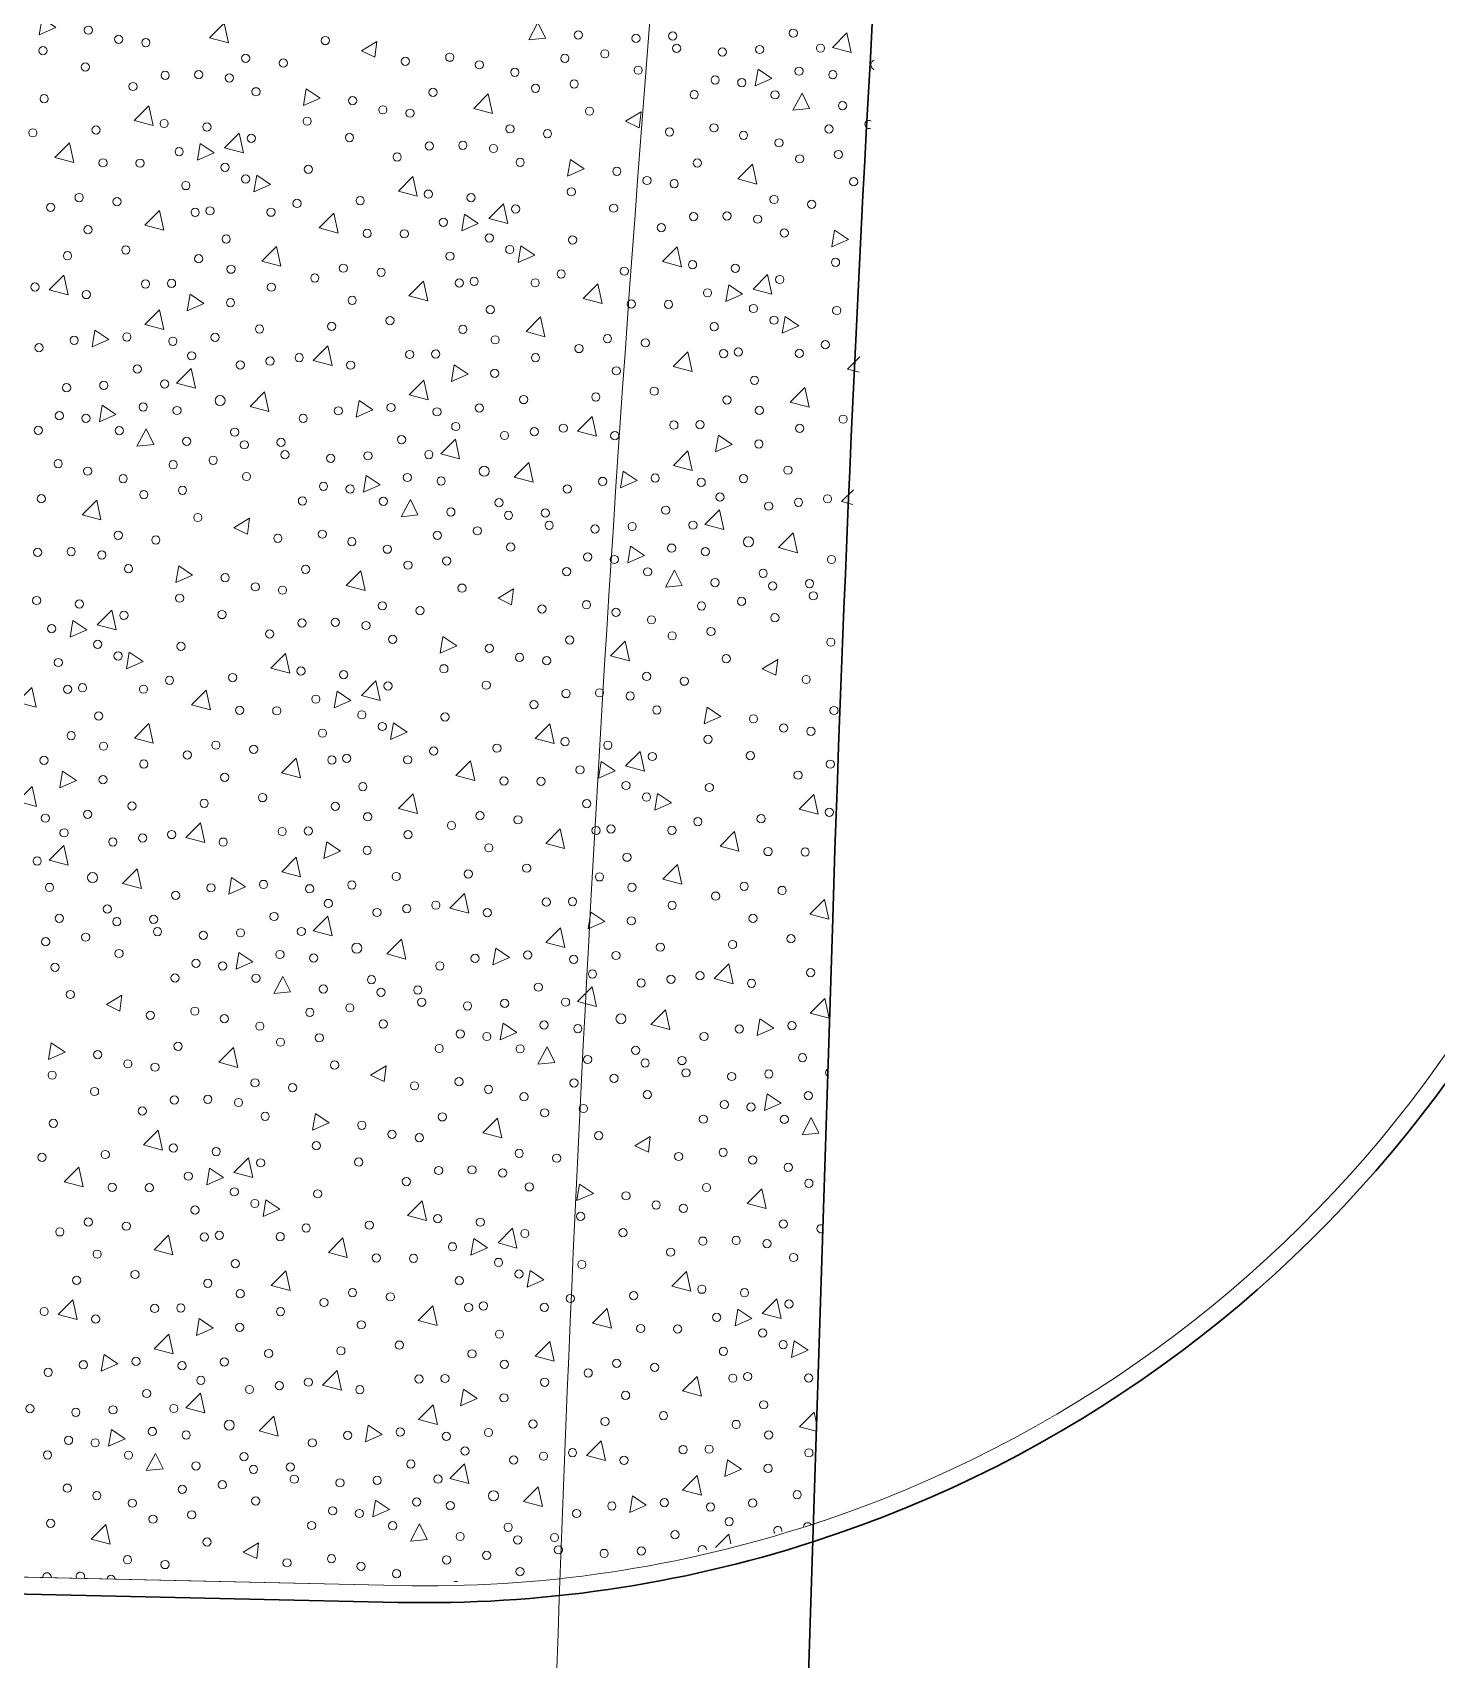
# Model space of a CAD drawing. Extents: x 2536801 to 2538856, y 7112140 to 7131569.
# Drawn here: x 2538207.4 to 2538263.1, y 7125143.7 to 7125208.3 of the extents above; entities that cross this region are included whole.
import ezdxf

# ---------------------------------------------------------------- set-up
doc = ezdxf.new("R2010")
doc.units = 0
doc.header["$LTSCALE"] = 100
doc.header["$MEASUREMENT"] = 0
for name, color, linetype, lineweight in [('D_BOC_XST', 4, 'Continuous', 13), ('D_EOS_ML', 7, 'Continuous', 30), ('D_EOS_RMP', 1, 'Continuous', 30), ('D_EOT_RMP', 1, 'Continuous', 13), ('D_FOC_XST', 4, 'Continuous', 30), ('D_RIPRAP_1', 7, 'Continuous', 0)]:
    doc.layers.add(name, color=color, linetype=linetype, lineweight=lineweight)

msp = doc.modelspace()

# ---------------------------------------------------------------- linework, layer by layer
at = {"layer": 'D_BOC_XST', "lineweight": 0}
msp.add_line((2538065.879, 7125150.105), (2538221.899, 7125146.619), dxfattribs=at)
at = {"layer": 'D_BOC_XST', "lineweight": 0, "flags": 128}
msp.add_lwpolyline([(2538065.879, 7125150.105), (2538221.899, 7125146.619)], dxfattribs=at)
at = {"layer": 'D_BOC_XST', "linetype": 'Continuous', "lineweight": 0}
msp.add_arc((2538223.001, 7125195.94), 49.333, 288.14955, 358.71718, dxfattribs=at)
at = {"layer": 'D_BOC_XST', "lineweight": 0}
msp.add_arc((2538223.001, 7125195.94), 49.333, 268.72014, 288.14955, dxfattribs=at)
msp.add_arc((2538223.001, 7125195.94), 49.333, 268.72014, 288.14955, dxfattribs=at)
at = {"layer": 'D_EOS_ML'}
msp.add_line((2538216.085, 7124449.685), (2538239.134, 7125173.106), dxfattribs=at)
at = {"layer": 'D_EOS_RMP', "extrusion": (0, 0, -1)}
msp.add_arc((-2539678.404, 7125127.249), 1440, 1.824925, 5.308997, dxfattribs=at)
at = {"layer": 'D_EOT_RMP'}
msp.add_arc((2539675.359, 7125094.479), 1448, 174.691003, 178.175075, dxfattribs=at)
at = {"layer": 'D_FOC_XST'}
msp.add_line((2538065.864, 7125149.438), (2538221.884, 7125145.953), dxfattribs=at)
for start, end in [(287.87198, 358.71718), (268.72014, 287.87198)]:
    msp.add_arc((2538223.001, 7125195.94), 50, start, end, dxfattribs=at)
at = {"layer": 'D_RIPRAP_1', "color": 7, "linetype": 'Continuous', "lineweight": 0}
for p, q in [((2538220.424, 7125207.558), (2538221.037, 7125207.931)), ((2538221.037, 7125207.931), (2538220.961, 7125207.303)), ((2538220.961, 7125207.303), (2538220.424, 7125207.558)), ((2538230.912, 7125204.756), (2538231.525, 7125205.128)), ((2538231.449, 7125204.501), (2538230.912, 7125204.756)), ((2538231.525, 7125205.128), (2538231.449, 7125204.501)), ((2538215.363, 7125188.621), (2538215.976, 7125188.993)), ((2538215.9, 7125188.366), (2538215.363, 7125188.621)), ((2538215.976, 7125188.993), (2538215.9, 7125188.366)), ((2538225.851, 7125185.818), (2538226.464, 7125186.191)), ((2538226.464, 7125186.191), (2538226.388, 7125185.563)), ((2538226.388, 7125185.563), (2538225.851, 7125185.818)), ((2538236.339, 7125183.015), (2538236.952, 7125183.388)), ((2538236.952, 7125183.388), (2538236.876, 7125182.76)), ((2538236.876, 7125182.76), (2538236.339, 7125183.015)), ((2538210.303, 7125169.684), (2538210.915, 7125170.056)), ((2538210.915, 7125170.056), (2538210.839, 7125169.428)), ((2538210.839, 7125169.428), (2538210.303, 7125169.684)), ((2538220.79, 7125166.881), (2538221.403, 7125167.253)), ((2538221.403, 7125167.253), (2538221.327, 7125166.626)), ((2538221.327, 7125166.626), (2538220.79, 7125166.881)), ((2538231.278, 7125164.078), (2538231.891, 7125164.45)), ((2538231.815, 7125163.823), (2538231.278, 7125164.078)), ((2538231.891, 7125164.45), (2538231.815, 7125163.823)), ((2538215.73, 7125147.943), (2538216.343, 7125148.316)), ((2538216.266, 7125147.688), (2538215.73, 7125147.943)), ((2538216.343, 7125148.316), (2538216.266, 7125147.688))]:
    msp.add_line(p, q, dxfattribs=at)
at = {"layer": 'D_RIPRAP_1', "color": 7, "linetype": 'Continuous', "lineweight": 0, "flags": 128}
msp.add_lwpolyline([(2538239.134, 7125173.106, -0.01059), (2538242.367, 7125234.009), (2538042.985, 7125238.706), (2538043.662, 7125214.778, -0.01006), (2538044.155, 7125154.751, 0.000227), (2538044.204, 7125154.73, 0.094213), (2538065.879, 7125150.105), (2538221.899, 7125146.619, 0.08498), (2538238.368, 7125149.062)], format="xyb", close=True, dxfattribs=at)
for points in [[(2538207.634, 7125208.184), (2538207.745, 7125208.846), (2538208.294, 7125208.475)], [(2538215.146, 7125207.872), (2538214.395, 7125208.073), (2538214.975, 7125208.655)], [(2538227.73, 7125208.063), (2538227.064, 7125207.995), (2538227.427, 7125208.68)], [(2538239.873, 7125207.487), (2538239.122, 7125207.688), (2538239.701, 7125208.27)], [(2538236.057, 7125206.161), (2538236.168, 7125206.823), (2538236.717, 7125206.452)], [(2538218.122, 7125205.381), (2538218.233, 7125206.043), (2538218.782, 7125205.673)], [(2538212.155, 7125204.589), (2538211.404, 7125204.79), (2538211.983, 7125205.372)], [(2538225.634, 7125205.069), (2538224.883, 7125205.27), (2538225.462, 7125205.852)], [(2538238.218, 7125205.26), (2538237.552, 7125205.192), (2538237.915, 7125205.878)], [(2538215.746, 7125203.501), (2538214.994, 7125203.702), (2538215.574, 7125204.284)], [(2538209.008, 7125203.124), (2538208.257, 7125203.324), (2538208.837, 7125203.906)], [(2538213.918, 7125203.213), (2538214.028, 7125203.875), (2538214.577, 7125203.505)], [(2538228.61, 7125202.578), (2538228.721, 7125203.24), (2538229.27, 7125202.87)], [(2538236.122, 7125202.266), (2538235.37, 7125202.467), (2538235.95, 7125203.049)], [(2538216.156, 7125201.952), (2538216.267, 7125202.614), (2538216.816, 7125202.244)], [(2538222.643, 7125201.786), (2538221.892, 7125201.987), (2538222.471, 7125202.569)], [(2538226.234, 7125200.698), (2538225.482, 7125200.899), (2538226.062, 7125201.481)], [(2538212.577, 7125200.427), (2538211.825, 7125200.628), (2538212.405, 7125201.21)], [(2538219.496, 7125200.321), (2538218.745, 7125200.522), (2538219.324, 7125201.104)], [(2538224.406, 7125200.41), (2538224.516, 7125201.072), (2538225.065, 7125200.702)], [(2538239.098, 7125199.775), (2538239.209, 7125200.437), (2538239.758, 7125200.067)], [(2538217.224, 7125199.007), (2538216.472, 7125199.208), (2538217.052, 7125199.79)], [(2538226.644, 7125199.15), (2538226.755, 7125199.811), (2538227.304, 7125199.441)], [(2538233.131, 7125198.983), (2538232.379, 7125199.184), (2538232.959, 7125199.766)], [(2538208.776, 7125197.861), (2538208.024, 7125198.062), (2538208.604, 7125198.644)], [(2538223.065, 7125197.624), (2538222.313, 7125197.825), (2538222.893, 7125198.407)], [(2538229.984, 7125197.518), (2538229.232, 7125197.719), (2538229.812, 7125198.301)], [(2538234.894, 7125197.607), (2538235.004, 7125198.269), (2538235.553, 7125197.899)], [(2538236.722, 7125197.895), (2538235.97, 7125198.096), (2538236.55, 7125198.678)], [(2538213.51, 7125197.232), (2538213.62, 7125197.893), (2538214.169, 7125197.523)], [(2538212.584, 7125196.494), (2538211.832, 7125196.694), (2538212.412, 7125197.276)], [(2538227.712, 7125196.204), (2538226.96, 7125196.405), (2538227.54, 7125196.987)], [(2538237.132, 7125196.347), (2538237.243, 7125197.009), (2538237.792, 7125196.638)], [(2538209.732, 7125195.807), (2538209.842, 7125196.469), (2538210.391, 7125196.098)], [(2538219.264, 7125195.058), (2538218.512, 7125195.259), (2538219.092, 7125195.841)], [(2538233.553, 7125194.821), (2538232.801, 7125195.022), (2538233.381, 7125195.604)], [(2538223.998, 7125194.429), (2538224.108, 7125195.091), (2538224.657, 7125194.72)], [(2538213.836, 7125194.155), (2538213.085, 7125194.356), (2538213.665, 7125194.938)], [(2538223.072, 7125193.691), (2538222.32, 7125193.892), (2538222.9, 7125194.474)], [(2538216.754, 7125193.235), (2538216.002, 7125193.435), (2538216.582, 7125194.017)], [(2538220.22, 7125193.004), (2538220.33, 7125193.666), (2538220.879, 7125193.295)], [(2538238.2, 7125193.401), (2538237.448, 7125193.602), (2538238.028, 7125194.184)], [(2538210.021, 7125192.829), (2538210.131, 7125193.491), (2538210.68, 7125193.121)], [(2538229.752, 7125192.256), (2538229, 7125192.456), (2538229.58, 7125193.038)], [(2538212.182, 7125191.929), (2538211.515, 7125191.86), (2538211.879, 7125192.546)], [(2538224.324, 7125191.352), (2538223.573, 7125191.553), (2538224.153, 7125192.135)], [(2538234.486, 7125191.626), (2538234.596, 7125192.288), (2538235.145, 7125191.918)], [(2538227.242, 7125190.432), (2538226.49, 7125190.633), (2538227.07, 7125191.215)], [(2538233.56, 7125190.888), (2538232.808, 7125191.089), (2538233.388, 7125191.671)], [(2538220.509, 7125190.026), (2538220.619, 7125190.688), (2538221.168, 7125190.318)], [(2538230.708, 7125190.201), (2538230.818, 7125190.863), (2538231.367, 7125190.493)], [(2538210.085, 7125188.934), (2538209.334, 7125189.135), (2538209.914, 7125189.717)], [(2538222.669, 7125189.126), (2538222.003, 7125189.058), (2538222.367, 7125189.743)], [(2538234.812, 7125188.549), (2538234.061, 7125188.75), (2538234.641, 7125189.332)], [(2538230.997, 7125187.223), (2538231.107, 7125187.885), (2538231.656, 7125187.515)], [(2538237.73, 7125187.629), (2538236.978, 7125187.83), (2538237.558, 7125188.412)], [(2538213.061, 7125186.444), (2538213.172, 7125187.105), (2538213.721, 7125186.735)], [(2538220.573, 7125186.132), (2538219.822, 7125186.332), (2538220.402, 7125186.914)], [(2538233.157, 7125186.323), (2538232.491, 7125186.255), (2538232.854, 7125186.94)], [(2538210.685, 7125184.563), (2538209.934, 7125184.764), (2538210.513, 7125185.346)], [(2538208.857, 7125184.276), (2538208.968, 7125184.937), (2538209.517, 7125184.567)], [(2538223.549, 7125183.641), (2538223.66, 7125184.303), (2538224.209, 7125183.932)], [(2538231.061, 7125183.329), (2538230.31, 7125183.53), (2538230.89, 7125184.112)], [(2538211.095, 7125183.015), (2538211.206, 7125183.677), (2538211.755, 7125183.306)], [(2538217.582, 7125182.848), (2538216.831, 7125183.049), (2538217.411, 7125183.631)], [(2538207.516, 7125181.489), (2538206.764, 7125181.69), (2538207.344, 7125182.272)], [(2538214.435, 7125181.383), (2538213.684, 7125181.584), (2538214.264, 7125182.166)], [(2538219.345, 7125181.473), (2538219.455, 7125182.135), (2538220.004, 7125181.764)], [(2538221.173, 7125181.76), (2538220.421, 7125181.961), (2538221.001, 7125182.543)], [(2538234.037, 7125180.838), (2538234.148, 7125181.5), (2538234.697, 7125181.13)], [(2538212.163, 7125180.069), (2538211.411, 7125180.27), (2538211.991, 7125180.852)], [(2538221.583, 7125180.212), (2538221.694, 7125180.874), (2538222.243, 7125180.504)], [(2538228.07, 7125180.046), (2538227.319, 7125180.247), (2538227.899, 7125180.829)], [(2538218.004, 7125178.686), (2538217.252, 7125178.887), (2538217.832, 7125179.469)], [(2538231.661, 7125178.958), (2538230.909, 7125179.159), (2538231.489, 7125179.741)], [(2538208.449, 7125178.294), (2538208.559, 7125178.956), (2538209.108, 7125178.586)], [(2538224.923, 7125178.58), (2538224.172, 7125178.781), (2538224.752, 7125179.363)], [(2538229.833, 7125178.67), (2538229.943, 7125179.332), (2538230.492, 7125178.962)], [(2538207.523, 7125177.556), (2538206.771, 7125177.757), (2538207.351, 7125178.339)], [(2538222.651, 7125177.267), (2538221.899, 7125177.467), (2538222.479, 7125178.049)], [(2538232.071, 7125177.409), (2538232.182, 7125178.071), (2538232.731, 7125177.701)], [(2538238.558, 7125177.243), (2538237.807, 7125177.444), (2538238.386, 7125178.026)], [(2538214.203, 7125176.121), (2538213.451, 7125176.322), (2538214.031, 7125176.904)], [(2538228.492, 7125175.884), (2538227.74, 7125176.085), (2538228.32, 7125176.667)], [(2538235.411, 7125175.778), (2538234.66, 7125175.979), (2538235.239, 7125176.561)], [(2538208.776, 7125175.217), (2538208.024, 7125175.418), (2538208.604, 7125176)], [(2538218.937, 7125175.491), (2538219.047, 7125176.153), (2538219.596, 7125175.783)], [(2538211.693, 7125174.297), (2538210.941, 7125174.498), (2538211.521, 7125175.08)], [(2538218.011, 7125174.753), (2538217.259, 7125174.954), (2538217.839, 7125175.536)], [(2538233.139, 7125174.464), (2538232.387, 7125174.665), (2538232.967, 7125175.247)], [(2538215.159, 7125174.066), (2538215.269, 7125174.728), (2538215.818, 7125174.358)], [(2538224.691, 7125173.318), (2538223.939, 7125173.519), (2538224.519, 7125174.101)], [(2538238.98, 7125173.081), (2538238.228, 7125173.282), (2538238.808, 7125173.864)], [(2538219.263, 7125172.415), (2538218.512, 7125172.616), (2538219.092, 7125173.198)], [(2538229.425, 7125172.689), (2538229.535, 7125173.35), (2538230.084, 7125172.98)], [(2538228.499, 7125171.951), (2538227.747, 7125172.151), (2538228.327, 7125172.733)], [(2538215.448, 7125171.089), (2538215.558, 7125171.751), (2538216.107, 7125171.38)], [(2538222.181, 7125171.494), (2538221.429, 7125171.695), (2538222.009, 7125172.277)], [(2538225.647, 7125171.264), (2538225.757, 7125171.925), (2538226.306, 7125171.555)], [(2538235.179, 7125170.515), (2538234.427, 7125170.716), (2538235.007, 7125171.298)], [(2538217.609, 7125170.188), (2538216.942, 7125170.12), (2538217.306, 7125170.806)], [(2538229.751, 7125169.612), (2538229, 7125169.813), (2538229.58, 7125170.395)], [(2538238.987, 7125169.148), (2538238.235, 7125169.349), (2538238.815, 7125169.931)], [(2538232.669, 7125168.691), (2538231.917, 7125168.892), (2538232.497, 7125169.474)], [(2538236.135, 7125168.461), (2538236.245, 7125169.123), (2538236.794, 7125168.752)], [(2538225.936, 7125168.286), (2538226.046, 7125168.948), (2538226.595, 7125168.578)], [(2538208, 7125167.506), (2538208.111, 7125168.168), (2538208.66, 7125167.798)], [(2538215.512, 7125167.194), (2538214.761, 7125167.395), (2538215.341, 7125167.977)], [(2538228.097, 7125167.386), (2538227.43, 7125167.317), (2538227.794, 7125168.003)], [(2538236.424, 7125165.483), (2538236.534, 7125166.145), (2538237.083, 7125165.775)], [(2538218.488, 7125164.703), (2538218.599, 7125165.365), (2538219.148, 7125164.995)], [(2538212.521, 7125163.911), (2538211.77, 7125164.112), (2538212.35, 7125164.694)], [(2538226, 7125164.391), (2538225.249, 7125164.592), (2538225.829, 7125165.174)], [(2538238.584, 7125164.583), (2538237.918, 7125164.515), (2538238.282, 7125165.2)], [(2538216.112, 7125162.823), (2538215.361, 7125163.024), (2538215.941, 7125163.606)], [(2538209.374, 7125162.446), (2538208.623, 7125162.647), (2538209.203, 7125163.229)], [(2538214.284, 7125162.535), (2538214.395, 7125163.197), (2538214.944, 7125162.827)], [(2538228.976, 7125161.901), (2538229.087, 7125162.562), (2538229.636, 7125162.192)], [(2538236.488, 7125161.588), (2538235.737, 7125161.789), (2538236.317, 7125162.371)], [(2538216.522, 7125161.275), (2538216.633, 7125161.937), (2538217.182, 7125161.566)], [(2538223.009, 7125161.108), (2538222.258, 7125161.309), (2538222.838, 7125161.891)], [(2538226.6, 7125160.02), (2538225.849, 7125160.221), (2538226.428, 7125160.803)], [(2538212.943, 7125159.749), (2538212.192, 7125159.95), (2538212.771, 7125160.532)], [(2538219.862, 7125159.643), (2538219.111, 7125159.844), (2538219.691, 7125160.426)], [(2538224.772, 7125159.733), (2538224.883, 7125160.394), (2538225.432, 7125160.024)], [(2538217.59, 7125158.329), (2538216.838, 7125158.53), (2538217.418, 7125159.112)], [(2538227.01, 7125158.472), (2538227.121, 7125159.134), (2538227.67, 7125158.763)], [(2538233.497, 7125158.305), (2538232.746, 7125158.506), (2538233.326, 7125159.088)], [(2538209.142, 7125157.183), (2538208.39, 7125157.384), (2538208.97, 7125157.966)], [(2538223.431, 7125156.946), (2538222.679, 7125157.147), (2538223.259, 7125157.729)], [(2538230.35, 7125156.84), (2538229.599, 7125157.041), (2538230.179, 7125157.623)], [(2538235.26, 7125156.93), (2538235.371, 7125157.592), (2538235.92, 7125157.221)], [(2538237.088, 7125157.217), (2538236.337, 7125157.418), (2538236.916, 7125158)], [(2538213.876, 7125156.554), (2538213.986, 7125157.216), (2538214.535, 7125156.845)], [(2538212.95, 7125155.816), (2538212.198, 7125156.017), (2538212.778, 7125156.599)], [(2538228.078, 7125155.526), (2538227.326, 7125155.727), (2538227.906, 7125156.309)], [(2538237.498, 7125155.669), (2538237.609, 7125156.331), (2538238.158, 7125155.961)], [(2538210.098, 7125155.129), (2538210.209, 7125155.791), (2538210.758, 7125155.421)], [(2538219.63, 7125154.381), (2538218.878, 7125154.582), (2538219.458, 7125155.164)], [(2538233.919, 7125154.143), (2538233.167, 7125154.344), (2538233.747, 7125154.926)], [(2538214.203, 7125153.477), (2538213.451, 7125153.678), (2538214.031, 7125154.26)], [(2538224.364, 7125153.751), (2538224.474, 7125154.413), (2538225.023, 7125154.043)], [(2538223.438, 7125153.013), (2538222.686, 7125153.214), (2538223.266, 7125153.796)], [(2538217.12, 7125152.557), (2538216.368, 7125152.758), (2538216.948, 7125153.34)], [(2538220.586, 7125152.326), (2538220.696, 7125152.988), (2538221.245, 7125152.618)], [(2538210.387, 7125152.151), (2538210.498, 7125152.813), (2538211.047, 7125152.443)], [(2538230.118, 7125151.578), (2538229.366, 7125151.779), (2538229.946, 7125152.361)], [(2538212.548, 7125151.251), (2538211.881, 7125151.183), (2538212.245, 7125151.868)], [(2538224.691, 7125150.674), (2538223.939, 7125150.875), (2538224.519, 7125151.457)], [(2538234.852, 7125150.948), (2538234.962, 7125151.61), (2538235.511, 7125151.24)], [(2538227.608, 7125149.754), (2538226.856, 7125149.955), (2538227.436, 7125150.537)], [(2538233.926, 7125150.21), (2538233.174, 7125150.411), (2538233.754, 7125150.993)], [(2538220.875, 7125149.349), (2538220.986, 7125150.01), (2538221.535, 7125149.64)], [(2538231.074, 7125149.523), (2538231.184, 7125150.185), (2538231.733, 7125149.815)], [(2538210.452, 7125148.257), (2538209.7, 7125148.458), (2538210.28, 7125149.04)], [(2538223.036, 7125148.448), (2538222.369, 7125148.38), (2538222.733, 7125149.065)]]:
    msp.add_lwpolyline(points, close=True, dxfattribs=at)
for points in [[(2538240.184, 7125194.792), (2538239.72, 7125194.916), (2538240.214, 7125195.411)], [(2538239.929, 7125189.536), (2538239.488, 7125189.654), (2538239.958, 7125190.125)], [(2538238.486, 7125152.745), (2538237.814, 7125152.924), (2538238.394, 7125153.506), (2538238.495, 7125153.047)], [(2538234.479, 7125148.125), (2538235.007, 7125148.654), (2538235.091, 7125148.272)]]:
    msp.add_lwpolyline(points, dxfattribs=at)
at = {"layer": 'D_RIPRAP_1', "color": 7, "linetype": 'Continuous', "lineweight": 0}
for centre, radius in [((2538209.586, 7125208.376), 0.163), ((2538210.785, 7125208.013), 0.163), ((2538211.865, 7125207.881), 0.163), ((2538218.992, 7125207.962), 0.163), ((2538229.037, 7125208.182), 0.163), ((2538231.324, 7125208.047), 0.163), ((2538232.784, 7125208.141), 0.163), ((2538237.567, 7125208.254), 0.163), ((2538207.783, 7125207.562), 0.163), ((2538215.831, 7125207.258), 0.163), ((2538217.325, 7125207.068), 0.163), ((2538222.166, 7125207.136), 0.163), ((2538223.932, 7125207.3), 0.163), ((2538228.499, 7125207.253), 0.163), ((2538230.088, 7125207.433), 0.163), ((2538232.939, 7125207.655), 0.163), ((2538234.755, 7125207.509), 0.163), ((2538236.233, 7125207.607), 0.163), ((2538238.65, 7125207.658), 0.163), ((2538209.464, 7125206.912), 0.163), ((2538212.635, 7125206.578), 0.163), ((2538213.961, 7125206.605), 0.163), ((2538215.179, 7125206.478), 0.163), ((2538225.103, 7125207), 0.163), ((2538226.514, 7125206.703), 0.163), ((2538231.412, 7125206.788), 0.163), ((2538237.798, 7125206.747), 0.163), ((2538239.139, 7125206.606), 0.163), ((2538211.356, 7125206.139), 0.163), ((2538216.237, 7125205.928), 0.163), ((2538223.268, 7125205.904), 0.163), ((2538227.334, 7125206.068), 0.163), ((2538228.872, 7125206.239), 0.163), ((2538233.632, 7125205.815), 0.163), ((2538234.469, 7125206.397), 0.163), ((2538235.524, 7125206.293), 0.163), ((2538236.846, 7125205.805), 0.163), ((2538207.831, 7125205.651), 0.163), ((2538220.074, 7125205.574), 0.163), ((2538221.273, 7125205.21), 0.163), ((2538229.48, 7125205.159), 0.163), ((2538239.525, 7125205.379), 0.163), ((2538212.595, 7125204.668), 0.163), ((2538214.29, 7125204.528), 0.163), ((2538218.271, 7125204.76), 0.163), ((2538222.353, 7125205.078), 0.163), ((2538234.42, 7125204.497), 0.163), ((2538207.378, 7125204.298), 0.163), ((2538209.888, 7125204.41), 0.163), ((2538216.056, 7125204.078), 0.163), ((2538219.952, 7125204.11), 0.163), ((2538226.319, 7125204.455), 0.163), ((2538227.813, 7125204.265), 0.163), ((2538232.654, 7125204.334), 0.163), ((2538235.591, 7125204.197), 0.163), ((2538237.002, 7125203.9), 0.163), ((2538238.987, 7125204.45), 0.163), ((2538213.188, 7125203.551), 0.163), ((2538221.844, 7125203.337), 0.163), ((2538223.123, 7125203.775), 0.163), ((2538224.449, 7125203.802), 0.163), ((2538225.667, 7125203.675), 0.163), ((2538237.822, 7125203.265), 0.163), ((2538239.36, 7125203.436), 0.163), ((2538210.165, 7125203.108), 0.163), ((2538211.637, 7125203.092), 0.163), ((2538215.012, 7125202.929), 0.163), ((2538218.319, 7125202.848), 0.163), ((2538226.725, 7125203.125), 0.163), ((2538230.562, 7125202.771), 0.163), ((2538233.756, 7125203.101), 0.163), ((2538213.454, 7125202.205), 0.163), ((2538215.826, 7125202.467), 0.163), ((2538228.759, 7125201.957), 0.163), ((2538231.761, 7125202.407), 0.163), ((2538232.841, 7125202.276), 0.163), ((2538239.968, 7125202.356), 0.163), ((2538208.086, 7125201.339), 0.163), ((2538209.217, 7125201.728), 0.163), ((2538210.722, 7125201.564), 0.163), ((2538217.866, 7125201.495), 0.163), ((2538220.376, 7125201.607), 0.163), ((2538223.082, 7125201.865), 0.163), ((2538224.778, 7125201.725), 0.163), ((2538226.544, 7125201.276), 0.163), ((2538230.44, 7125201.307), 0.163), ((2538236.807, 7125201.653), 0.163), ((2538238.3, 7125201.462), 0.163), ((2538213.825, 7125201.139), 0.163), ((2538214.414, 7125201.203), 0.163), ((2538216.835, 7125201.146), 0.163), ((2538223.676, 7125200.748), 0.163), ((2538233.611, 7125200.973), 0.163), ((2538234.937, 7125200.999), 0.163), ((2538236.155, 7125200.872), 0.163), ((2538209.568, 7125200.453), 0.163), ((2538215.053, 7125200.08), 0.163), ((2538220.653, 7125200.305), 0.163), ((2538222.125, 7125200.289), 0.163), ((2538225.499, 7125200.126), 0.163), ((2538228.807, 7125200.046), 0.163), ((2538232.332, 7125200.534), 0.163), ((2538237.213, 7125200.323), 0.163), ((2538208.755, 7125199.417), 0.163), ((2538211.073, 7125199.647), 0.163), ((2538223.942, 7125199.402), 0.163), ((2538226.314, 7125199.664), 0.163), ((2538213.961, 7125199.299), 0.163), ((2538215.247, 7125198.883), 0.163), ((2538219.705, 7125198.925), 0.163), ((2538221.21, 7125198.761), 0.163), ((2538228.354, 7125198.693), 0.163), ((2538230.864, 7125198.804), 0.163), ((2538233.57, 7125199.062), 0.163), ((2538235.266, 7125198.922), 0.163), ((2538239.247, 7125199.154), 0.163), ((2538207.463, 7125198.177), 0.163), ((2538211.853, 7125198.299), 0.163), ((2538212.887, 7125198.319), 0.163), ((2538216.846, 7125198.172), 0.163), ((2538218.574, 7125198.536), 0.163), ((2538224.313, 7125198.336), 0.163), ((2538224.902, 7125198.4), 0.163), ((2538227.323, 7125198.343), 0.163), ((2538237.032, 7125198.473), 0.163), ((2538209.507, 7125197.877), 0.163), ((2538215.227, 7125197.553), 0.163), ((2538220.056, 7125197.65), 0.163), ((2538231.141, 7125197.503), 0.163), ((2538232.613, 7125197.486), 0.163), ((2538234.164, 7125197.945), 0.163), ((2538221.56, 7125196.844), 0.163), ((2538225.541, 7125197.277), 0.163), ((2538235.987, 7125197.323), 0.163), ((2538236.802, 7125196.861), 0.163), ((2538239.295, 7125197.243), 0.163), ((2538211.111, 7125196.196), 0.163), ((2538214.615, 7125196.176), 0.163), ((2538216.379, 7125196.51), 0.163), ((2538219.243, 7125196.614), 0.163), ((2538224.449, 7125196.496), 0.163), ((2538225.735, 7125196.08), 0.163), ((2538230.193, 7125196.123), 0.163), ((2538234.43, 7125196.599), 0.163), ((2538207.624, 7125195.766), 0.163), ((2538209.022, 7125196.063), 0.163), ((2538212.939, 7125196.024), 0.163), ((2538213.682, 7125195.443), 0.163), ((2538222.341, 7125195.497), 0.163), ((2538223.375, 7125195.516), 0.163), ((2538229.062, 7125195.733), 0.163), ((2538231.698, 7125195.959), 0.163), ((2538234.801, 7125195.533), 0.163), ((2538235.389, 7125195.597), 0.163), ((2538237.811, 7125195.54), 0.163), ((2538238.842, 7125195.89), 0.163), ((2538211.53, 7125194.922), 0.163), ((2538215.616, 7125195.083), 0.163), ((2538216.798, 7125195.235), 0.163), ((2538217.951, 7125195.374), 0.163), ((2538219.994, 7125195.074), 0.163), ((2538227.334, 7125195.369), 0.163), ((2538230.543, 7125194.847), 0.163), ((2538208.719, 7125194.177), 0.163), ((2538210.196, 7125194.275), 0.163), ((2538212.613, 7125194.327), 0.163), ((2538225.715, 7125194.75), 0.163), ((2538236.029, 7125194.474), 0.163), ((2538214.813, 7125193.666), 0.199), ((2538226.867, 7125193.708), 0.163), ((2538229.731, 7125193.812), 0.163), ((2538232.048, 7125194.041), 0.163), ((2538234.937, 7125193.694), 0.163), ((2538208.432, 7125193.065), 0.163), ((2538209.487, 7125192.961), 0.163), ((2538211.761, 7125193.416), 0.163), ((2538213.102, 7125193.275), 0.163), ((2538218.112, 7125192.963), 0.163), ((2538219.51, 7125193.26), 0.163), ((2538221.599, 7125193.393), 0.163), ((2538223.426, 7125193.221), 0.163), ((2538225.103, 7125193.374), 0.163), ((2538236.223, 7125193.277), 0.163), ((2538239.55, 7125192.931), 0.163), ((2538207.595, 7125192.484), 0.163), ((2538210.81, 7125192.473), 0.163), ((2538215.396, 7125192.415), 0.163), ((2538224.17, 7125192.64), 0.163), ((2538226.104, 7125192.28), 0.163), ((2538227.286, 7125192.432), 0.163), ((2538228.439, 7125192.571), 0.163), ((2538230.482, 7125192.271), 0.163), ((2538232.829, 7125192.694), 0.163), ((2538233.863, 7125192.713), 0.163), ((2538237.821, 7125192.567), 0.163), ((2538213.488, 7125192.047), 0.163), ((2538215.775, 7125191.912), 0.163), ((2538217.235, 7125192.007), 0.163), ((2538222.018, 7125192.119), 0.163), ((2538236.203, 7125191.947), 0.163), ((2538208.384, 7125191.165), 0.163), ((2538212.95, 7125191.119), 0.163), ((2538214.539, 7125191.299), 0.163), ((2538217.391, 7125191.52), 0.163), ((2538219.207, 7125191.374), 0.163), ((2538220.684, 7125191.472), 0.163), ((2538223.101, 7125191.524), 0.163), ((2538237.355, 7125190.905), 0.163), ((2538209.554, 7125190.865), 0.163), ((2538210.965, 7125190.569), 0.163), ((2538215.863, 7125190.653), 0.163), ((2538218.92, 7125190.262), 0.163), ((2538222.249, 7125190.613), 0.163), ((2538223.59, 7125190.472), 0.163), ((2538225.301, 7125190.863), 0.199), ((2538229.998, 7125190.457), 0.163), ((2538232.087, 7125190.59), 0.163), ((2538233.914, 7125190.418), 0.163), ((2538235.591, 7125190.571), 0.163), ((2538207.719, 7125189.77), 0.163), ((2538211.785, 7125189.933), 0.163), ((2538213.323, 7125190.104), 0.163), ((2538218.083, 7125189.681), 0.163), ((2538219.975, 7125190.159), 0.163), ((2538221.298, 7125189.671), 0.163), ((2538225.884, 7125189.612), 0.163), ((2538228.599, 7125190.16), 0.163), ((2538234.657, 7125189.837), 0.163), ((2538237.774, 7125189.629), 0.163), ((2538238.927, 7125189.768), 0.163), ((2538213.931, 7125189.025), 0.163), ((2538223.976, 7125189.244), 0.163), ((2538226.263, 7125189.11), 0.163), ((2538227.723, 7125189.204), 0.163), ((2538232.506, 7125189.317), 0.163), ((2538236.592, 7125189.477), 0.163), ((2538210.77, 7125188.321), 0.163), ((2538218.872, 7125188.363), 0.163), ((2538225.027, 7125188.496), 0.163), ((2538227.879, 7125188.717), 0.163), ((2538229.694, 7125188.571), 0.163), ((2538231.172, 7125188.669), 0.163), ((2538233.589, 7125188.721), 0.163), ((2538212.264, 7125188.131), 0.163), ((2538217.105, 7125188.199), 0.163), ((2538220.042, 7125188.062), 0.163), ((2538221.453, 7125187.766), 0.163), ((2538223.438, 7125188.316), 0.163), ((2538226.351, 7125187.85), 0.163), ((2538232.737, 7125187.81), 0.163), ((2538235.789, 7125188.06), 0.199), ((2538207.574, 7125187.641), 0.163), ((2538208.9, 7125187.667), 0.163), ((2538210.119, 7125187.54), 0.163), ((2538222.273, 7125187.131), 0.163), ((2538223.811, 7125187.301), 0.163), ((2538229.408, 7125187.46), 0.163), ((2538230.463, 7125187.356), 0.163), ((2538234.078, 7125187.669), 0.163), ((2538239.087, 7125187.357), 0.163), ((2538211.177, 7125186.991), 0.163), ((2538215.013, 7125186.636), 0.163), ((2538218.207, 7125186.967), 0.163), ((2538228.571, 7125186.878), 0.163), ((2538231.786, 7125186.868), 0.163), ((2538234.464, 7125186.442), 0.163), ((2538236.372, 7125186.81), 0.163), ((2538238.211, 7125186.401), 0.163), ((2538213.21, 7125185.822), 0.163), ((2538216.212, 7125186.272), 0.163), ((2538217.292, 7125186.141), 0.163), ((2538224.419, 7125186.222), 0.163), ((2538236.751, 7125186.307), 0.163), ((2538238.366, 7125185.914), 0.163), ((2538207.534, 7125185.731), 0.163), ((2538209.229, 7125185.59), 0.163), ((2538210.995, 7125185.141), 0.163), ((2538214.891, 7125185.172), 0.163), ((2538221.258, 7125185.518), 0.163), ((2538222.752, 7125185.328), 0.163), ((2538227.593, 7125185.396), 0.163), ((2538229.36, 7125185.56), 0.163), ((2538230.53, 7125185.259), 0.163), ((2538233.926, 7125185.513), 0.163), ((2538235.515, 7125185.693), 0.163), ((2538208.127, 7125184.613), 0.163), ((2538218.062, 7125184.838), 0.163), ((2538219.388, 7125184.865), 0.163), ((2538220.607, 7125184.738), 0.163), ((2538231.941, 7125184.963), 0.163), ((2538234.299, 7125184.498), 0.163), ((2538236.839, 7125185.047), 0.163), ((2538209.951, 7125183.992), 0.163), ((2538213.258, 7125183.911), 0.163), ((2538216.784, 7125184.399), 0.163), ((2538221.664, 7125184.188), 0.163), ((2538225.501, 7125183.833), 0.163), ((2538228.695, 7125184.164), 0.163), ((2538232.761, 7125184.328), 0.163), ((2538239.059, 7125184.075), 0.163), ((2538208.393, 7125183.267), 0.163), ((2538210.765, 7125183.53), 0.163), ((2538226.7, 7125183.47), 0.163), ((2538227.78, 7125183.338), 0.163), ((2538234.907, 7125183.419), 0.163), ((2538212.805, 7125182.558), 0.163), ((2538215.315, 7125182.67), 0.163), ((2538218.022, 7125182.928), 0.163), ((2538219.717, 7125182.787), 0.163), ((2538223.698, 7125183.019), 0.163), ((2538231.746, 7125182.715), 0.163), ((2538233.24, 7125182.525), 0.163), ((2538238.081, 7125182.593), 0.163), ((2538208.764, 7125182.201), 0.163), ((2538209.353, 7125182.265), 0.163), ((2538211.774, 7125182.208), 0.163), ((2538221.483, 7125182.338), 0.163), ((2538225.379, 7125182.369), 0.163), ((2538228.55, 7125182.035), 0.163), ((2538229.876, 7125182.062), 0.163), ((2538231.095, 7125181.935), 0.163), ((2538215.593, 7125181.368), 0.163), ((2538217.064, 7125181.351), 0.163), ((2538218.615, 7125181.811), 0.163), ((2538227.272, 7125181.596), 0.163), ((2538232.152, 7125181.385), 0.163), ((2538239.183, 7125181.361), 0.163), ((2538209.992, 7125181.142), 0.163), ((2538220.439, 7125181.189), 0.163), ((2538221.253, 7125180.727), 0.163), ((2538223.746, 7125181.108), 0.163), ((2538235.989, 7125181.031), 0.163), ((2538237.188, 7125180.667), 0.163), ((2538208.9, 7125180.362), 0.163), ((2538210.186, 7125179.946), 0.163), ((2538214.644, 7125179.988), 0.163), ((2538218.881, 7125180.464), 0.163), ((2538228.51, 7125180.125), 0.163), ((2538230.205, 7125179.984), 0.163), ((2538234.186, 7125180.217), 0.163), ((2538238.268, 7125180.535), 0.163), ((2538207.826, 7125179.382), 0.163), ((2538213.513, 7125179.599), 0.163), ((2538216.149, 7125179.824), 0.163), ((2538219.252, 7125179.398), 0.163), ((2538219.841, 7125179.463), 0.163), ((2538222.262, 7125179.405), 0.163), ((2538223.293, 7125179.755), 0.163), ((2538225.803, 7125179.867), 0.163), ((2538231.971, 7125179.535), 0.163), ((2538235.867, 7125179.566), 0.163), ((2538211.785, 7125179.235), 0.163), ((2538214.995, 7125178.712), 0.163), ((2538229.103, 7125179.008), 0.163), ((2538237.759, 7125178.794), 0.163), ((2538239.038, 7125179.232), 0.163), ((2538210.166, 7125178.616), 0.163), ((2538220.48, 7125178.339), 0.163), ((2538226.081, 7125178.565), 0.163), ((2538227.552, 7125178.549), 0.163), ((2538230.927, 7125178.386), 0.163), ((2538234.234, 7125178.305), 0.163), ((2538211.318, 7125177.573), 0.163), ((2538214.182, 7125177.677), 0.163), ((2538216.5, 7125177.906), 0.163), ((2538219.388, 7125177.559), 0.163), ((2538229.369, 7125177.662), 0.163), ((2538231.741, 7125177.924), 0.163), ((2538207.878, 7125177.087), 0.163), ((2538209.554, 7125177.239), 0.163), ((2538220.674, 7125177.143), 0.163), ((2538224.001, 7125176.796), 0.163), ((2538225.132, 7125177.185), 0.163), ((2538226.637, 7125177.021), 0.163), ((2538233.781, 7125176.952), 0.163), ((2538236.291, 7125177.064), 0.163), ((2538238.998, 7125177.322), 0.163), ((2538208.621, 7125176.505), 0.163), ((2538210.555, 7125176.145), 0.163), ((2538211.737, 7125176.298), 0.163), ((2538212.89, 7125176.437), 0.163), ((2538214.934, 7125176.137), 0.163), ((2538217.28, 7125176.559), 0.163), ((2538218.314, 7125176.579), 0.163), ((2538222.273, 7125176.432), 0.163), ((2538229.74, 7125176.596), 0.163), ((2538230.329, 7125176.66), 0.163), ((2538232.75, 7125176.603), 0.163), ((2538220.654, 7125175.813), 0.163), ((2538225.483, 7125175.909), 0.163), ((2538230.968, 7125175.537), 0.163), ((2538236.568, 7125175.762), 0.163), ((2538238.04, 7125175.746), 0.163), ((2538207.552, 7125175.389), 0.163), ((2538209.752, 7125174.729), 0.199), ((2538221.806, 7125174.77), 0.163), ((2538224.67, 7125174.874), 0.163), ((2538226.988, 7125175.104), 0.163), ((2538229.876, 7125174.756), 0.163), ((2538208.041, 7125174.337), 0.163), ((2538214.449, 7125174.322), 0.163), ((2538216.538, 7125174.456), 0.163), ((2538218.366, 7125174.284), 0.163), ((2538220.042, 7125174.436), 0.163), ((2538231.162, 7125174.34), 0.163), ((2538235.62, 7125174.382), 0.163), ((2538237.125, 7125174.218), 0.163), ((2538210.335, 7125173.478), 0.163), ((2538213.051, 7125174.025), 0.163), ((2538219.109, 7125173.702), 0.163), ((2538222.225, 7125173.495), 0.163), ((2538223.378, 7125173.634), 0.163), ((2538227.768, 7125173.756), 0.163), ((2538228.802, 7125173.776), 0.163), ((2538232.761, 7125173.629), 0.163), ((2538234.489, 7125173.993), 0.163), ((2538208.428, 7125173.11), 0.163), ((2538210.714, 7125172.975), 0.163), ((2538212.174, 7125173.069), 0.163), ((2538216.957, 7125173.182), 0.163), ((2538221.043, 7125173.343), 0.163), ((2538225.422, 7125173.334), 0.163), ((2538231.142, 7125173.01), 0.163), ((2538235.971, 7125173.107), 0.163), ((2538207.89, 7125172.181), 0.163), ((2538209.478, 7125172.361), 0.163), ((2538212.33, 7125172.583), 0.163), ((2538214.146, 7125172.437), 0.163), ((2538215.623, 7125172.535), 0.163), ((2538218.04, 7125172.586), 0.163), ((2538237.476, 7125172.301), 0.163), ((2538210.802, 7125171.716), 0.163), ((2538217.188, 7125171.675), 0.163), ((2538218.529, 7125171.534), 0.163), ((2538220.24, 7125171.926), 0.199), ((2538227.026, 7125171.653), 0.163), ((2538230.53, 7125171.633), 0.163), ((2538232.294, 7125171.967), 0.163), ((2538235.158, 7125172.071), 0.163), ((2538208.262, 7125171.167), 0.163), ((2538213.859, 7125171.325), 0.163), ((2538214.914, 7125171.221), 0.163), ((2538223.539, 7125171.222), 0.163), ((2538224.937, 7125171.52), 0.163), ((2538228.854, 7125171.481), 0.163), ((2538229.597, 7125170.899), 0.163), ((2538238.256, 7125170.954), 0.163), ((2538213.022, 7125170.743), 0.163), ((2538216.237, 7125170.733), 0.163), ((2538218.916, 7125170.307), 0.163), ((2538220.823, 7125170.675), 0.163), ((2538222.662, 7125170.266), 0.163), ((2538227.445, 7125170.379), 0.163), ((2538231.531, 7125170.54), 0.163), ((2538232.713, 7125170.692), 0.163), ((2538233.866, 7125170.831), 0.163), ((2538235.91, 7125170.531), 0.163), ((2538208.87, 7125170.087), 0.163), ((2538221.202, 7125170.172), 0.163), ((2538222.818, 7125169.78), 0.163), ((2538224.634, 7125169.634), 0.163), ((2538226.111, 7125169.732), 0.163), ((2538228.528, 7125169.783), 0.163), ((2538212.045, 7125169.262), 0.163), ((2538213.811, 7125169.425), 0.163), ((2538214.981, 7125169.125), 0.163), ((2538218.378, 7125169.378), 0.163), ((2538219.966, 7125169.558), 0.163), ((2538230.728, 7125169.123), 0.199), ((2538216.392, 7125168.828), 0.163), ((2538218.75, 7125168.364), 0.163), ((2538221.29, 7125168.913), 0.163), ((2538224.347, 7125168.522), 0.163), ((2538225.402, 7125168.418), 0.163), ((2538227.676, 7125168.873), 0.163), ((2538229.017, 7125168.732), 0.163), ((2538234.027, 7125168.42), 0.163), ((2538235.425, 7125168.717), 0.163), ((2538237.514, 7125168.85), 0.163), ((2538209.952, 7125167.699), 0.163), ((2538213.146, 7125168.029), 0.163), ((2538217.212, 7125168.193), 0.163), ((2538223.51, 7125167.941), 0.163), ((2538226.725, 7125167.93), 0.163), ((2538231.311, 7125167.872), 0.163), ((2538211.151, 7125167.335), 0.163), ((2538212.232, 7125167.203), 0.163), ((2538219.358, 7125167.284), 0.163), ((2538229.403, 7125167.504), 0.163), ((2538231.69, 7125167.369), 0.163), ((2538233.15, 7125167.464), 0.163), ((2538237.933, 7125167.576), 0.163), ((2538208.149, 7125166.885), 0.163), ((2538216.197, 7125166.581), 0.163), ((2538217.691, 7125166.39), 0.163), ((2538222.533, 7125166.459), 0.163), ((2538224.299, 7125166.622), 0.163), ((2538228.865, 7125166.576), 0.163), ((2538230.454, 7125166.756), 0.163), ((2538233.306, 7125166.977), 0.163), ((2538235.122, 7125166.831), 0.163), ((2538236.599, 7125166.929), 0.163), ((2538209.83, 7125166.235), 0.163), ((2538213.001, 7125165.901), 0.163), ((2538214.327, 7125165.927), 0.163), ((2538215.546, 7125165.8), 0.163), ((2538225.469, 7125166.322), 0.163), ((2538226.88, 7125166.026), 0.163), ((2538231.778, 7125166.11), 0.163), ((2538234.835, 7125165.719), 0.163), ((2538238.164, 7125166.07), 0.163), ((2538211.723, 7125165.462), 0.163), ((2538216.604, 7125165.25), 0.163), ((2538223.634, 7125165.227), 0.163), ((2538227.7, 7125165.39), 0.163), ((2538229.238, 7125165.561), 0.163), ((2538233.998, 7125165.138), 0.163), ((2538235.89, 7125165.616), 0.163), ((2538237.213, 7125165.127), 0.163), ((2538208.197, 7125164.973), 0.163), ((2538220.44, 7125164.896), 0.163), ((2538221.639, 7125164.532), 0.163), ((2538229.846, 7125164.481), 0.163), ((2538212.961, 7125163.99), 0.163), ((2538214.656, 7125163.85), 0.163), ((2538218.637, 7125164.082), 0.163), ((2538222.72, 7125164.401), 0.163), ((2538226.685, 7125163.778), 0.163), ((2538234.787, 7125163.819), 0.163), ((2538207.744, 7125163.62), 0.163), ((2538210.254, 7125163.732), 0.163), ((2538216.422, 7125163.401), 0.163), ((2538220.318, 7125163.432), 0.163), ((2538228.179, 7125163.588), 0.163), ((2538233.021, 7125163.656), 0.163), ((2538235.957, 7125163.519), 0.163), ((2538237.368, 7125163.223), 0.163), ((2538213.554, 7125162.873), 0.163), ((2538222.211, 7125162.659), 0.163), ((2538223.489, 7125163.098), 0.163), ((2538224.815, 7125163.124), 0.163), ((2538226.034, 7125162.997), 0.163), ((2538238.188, 7125162.588), 0.163), ((2538210.532, 7125162.431), 0.163), ((2538212.003, 7125162.414), 0.163), ((2538215.378, 7125162.251), 0.163), ((2538218.685, 7125162.171), 0.163), ((2538227.092, 7125162.448), 0.163), ((2538230.928, 7125162.093), 0.163), ((2538234.122, 7125162.424), 0.163), ((2538213.82, 7125161.527), 0.163), ((2538216.192, 7125161.789), 0.163), ((2538229.125, 7125161.279), 0.163), ((2538232.127, 7125161.729), 0.163), ((2538233.208, 7125161.598), 0.163), ((2538208.452, 7125160.661), 0.163), ((2538209.583, 7125161.051), 0.163), ((2538211.088, 7125160.887), 0.163), ((2538218.232, 7125160.818), 0.163), ((2538220.742, 7125160.929), 0.163), ((2538223.449, 7125161.187), 0.163), ((2538225.144, 7125161.047), 0.163), ((2538226.91, 7125160.598), 0.163), ((2538230.806, 7125160.629), 0.163), ((2538237.173, 7125160.975), 0.163), ((2538214.191, 7125160.461), 0.163), ((2538214.78, 7125160.525), 0.163), ((2538217.201, 7125160.468), 0.163), ((2538224.042, 7125160.07), 0.163), ((2538233.977, 7125160.295), 0.163), ((2538235.303, 7125160.322), 0.163), ((2538236.522, 7125160.195), 0.163), ((2538209.934, 7125159.775), 0.163), ((2538215.419, 7125159.402), 0.163), ((2538221.02, 7125159.628), 0.163), ((2538222.491, 7125159.611), 0.163), ((2538225.866, 7125159.448), 0.163), ((2538229.173, 7125159.368), 0.163), ((2538232.699, 7125159.856), 0.163), ((2538237.58, 7125159.645), 0.163), ((2538209.121, 7125158.74), 0.163), ((2538211.439, 7125158.969), 0.163), ((2538214.327, 7125158.622), 0.163), ((2538224.308, 7125158.724), 0.163), ((2538226.68, 7125158.987), 0.163), ((2538215.613, 7125158.205), 0.163), ((2538220.071, 7125158.248), 0.163), ((2538221.576, 7125158.084), 0.163), ((2538228.72, 7125158.015), 0.163), ((2538231.23, 7125158.127), 0.163), ((2538233.937, 7125158.385), 0.163), ((2538235.632, 7125158.244), 0.163), ((2538207.829, 7125157.499), 0.163), ((2538212.219, 7125157.622), 0.163), ((2538213.254, 7125157.641), 0.163), ((2538217.212, 7125157.495), 0.163), ((2538218.94, 7125157.859), 0.163), ((2538224.679, 7125157.658), 0.163), ((2538225.268, 7125157.722), 0.163), ((2538227.689, 7125157.665), 0.163), ((2538237.398, 7125157.795), 0.163), ((2538209.873, 7125157.199), 0.163), ((2538215.593, 7125156.875), 0.163), ((2538220.422, 7125156.972), 0.163), ((2538231.508, 7125156.825), 0.163), ((2538232.979, 7125156.808), 0.163), ((2538234.53, 7125157.267), 0.163), ((2538221.927, 7125156.166), 0.163), ((2538225.907, 7125156.599), 0.163), ((2538236.354, 7125156.646), 0.163), ((2538237.168, 7125156.184), 0.163), ((2538209.388, 7125155.385), 0.163), ((2538211.477, 7125155.518), 0.163), ((2538214.981, 7125155.499), 0.163), ((2538216.745, 7125155.833), 0.163), ((2538219.609, 7125155.937), 0.163), ((2538224.815, 7125155.819), 0.163), ((2538226.101, 7125155.403), 0.163), ((2538230.559, 7125155.445), 0.163), ((2538234.796, 7125155.921), 0.163), ((2538207.99, 7125155.088), 0.163), ((2538213.305, 7125155.346), 0.163), ((2538214.048, 7125154.765), 0.163), ((2538222.707, 7125154.819), 0.163), ((2538223.741, 7125154.839), 0.163), ((2538229.428, 7125155.056), 0.163), ((2538232.064, 7125155.281), 0.163), ((2538235.167, 7125154.855), 0.163), ((2538235.756, 7125154.92), 0.163), ((2538238.177, 7125154.862), 0.163), ((2538211.897, 7125154.245), 0.163), ((2538215.983, 7125154.405), 0.163), ((2538217.164, 7125154.557), 0.163), ((2538218.317, 7125154.696), 0.163), ((2538220.361, 7125154.396), 0.163), ((2538227.7, 7125154.692), 0.163), ((2538230.91, 7125154.169), 0.163), ((2538207.269, 7125153.645), 0.163), ((2538209.085, 7125153.499), 0.163), ((2538210.562, 7125153.597), 0.163), ((2538212.979, 7125153.649), 0.163), ((2538226.081, 7125154.073), 0.163), ((2538236.395, 7125153.796), 0.163), ((2538215.18, 7125152.988), 0.199), ((2538227.233, 7125153.03), 0.163), ((2538230.097, 7125153.134), 0.163), ((2538232.415, 7125153.363), 0.163), ((2538235.303, 7125153.016), 0.163), ((2538208.798, 7125152.388), 0.163), ((2538209.853, 7125152.284), 0.163), ((2538212.127, 7125152.738), 0.163), ((2538213.468, 7125152.597), 0.163), ((2538218.478, 7125152.285), 0.163), ((2538219.876, 7125152.582), 0.163), ((2538221.965, 7125152.715), 0.163), ((2538223.793, 7125152.544), 0.163), ((2538225.469, 7125152.696), 0.163), ((2538236.589, 7125152.6), 0.163), ((2538207.961, 7125151.806), 0.163), ((2538211.176, 7125151.796), 0.163), ((2538215.762, 7125151.738), 0.163), ((2538224.536, 7125151.962), 0.163), ((2538226.47, 7125151.602), 0.163), ((2538227.652, 7125151.755), 0.163), ((2538228.805, 7125151.894), 0.163), ((2538230.849, 7125151.594), 0.163), ((2538233.195, 7125152.016), 0.163), ((2538234.229, 7125152.036), 0.163), ((2538238.188, 7125151.889), 0.163), ((2538213.855, 7125151.37), 0.163), ((2538216.141, 7125151.235), 0.163), ((2538217.601, 7125151.329), 0.163), ((2538222.384, 7125151.442), 0.163), ((2538236.569, 7125151.27), 0.163), ((2538208.75, 7125150.488), 0.163), ((2538213.317, 7125150.441), 0.163), ((2538214.905, 7125150.621), 0.163), ((2538217.757, 7125150.842), 0.163), ((2538219.573, 7125150.696), 0.163), ((2538221.05, 7125150.794), 0.163), ((2538223.467, 7125150.846), 0.163), ((2538225.667, 7125150.186), 0.199), ((2538237.721, 7125150.227), 0.163), ((2538209.92, 7125150.187), 0.163), ((2538211.331, 7125149.891), 0.163), ((2538216.229, 7125149.975), 0.163), ((2538219.286, 7125149.585), 0.163), ((2538222.615, 7125149.935), 0.163), ((2538223.956, 7125149.794), 0.163), ((2538230.364, 7125149.779), 0.163), ((2538232.453, 7125149.912), 0.163), ((2538234.281, 7125149.741), 0.163), ((2538235.957, 7125149.893), 0.163), ((2538208.085, 7125149.092), 0.163), ((2538212.151, 7125149.256), 0.163), ((2538213.689, 7125149.426), 0.163), ((2538218.449, 7125149.003), 0.163), ((2538220.341, 7125149.481), 0.163), ((2538221.664, 7125148.993), 0.163), ((2538226.25, 7125148.935), 0.163), ((2538228.966, 7125149.482), 0.163), ((2538235.024, 7125149.159), 0.163), ((2538214.297, 7125148.347), 0.163), ((2538224.343, 7125148.567), 0.163), ((2538226.629, 7125148.432), 0.163), ((2538228.089, 7125148.526), 0.163), ((2538232.872, 7125148.639), 0.163), ((2538211.136, 7125147.643), 0.163), ((2538219.238, 7125147.685), 0.163), ((2538223.805, 7125147.638), 0.163), ((2538225.393, 7125147.818), 0.163), ((2538228.245, 7125148.039), 0.163), ((2538230.061, 7125147.894), 0.163), ((2538231.538, 7125147.992), 0.163), ((2538212.63, 7125147.453), 0.163), ((2538217.472, 7125147.521), 0.163), ((2538220.408, 7125147.385), 0.163), ((2538221.819, 7125147.088), 0.163), ((2538226.717, 7125147.172), 0.163)]:
    msp.add_circle(centre, radius, dxfattribs=at)
for centre, radius, start, end in [((2538240.85, 7125206.998), 0.199, 109.60465, 244.85472), ((2538240.576, 7125204.631), 0.163, 56.20488, 298.25448), ((2538239.016, 7125166.981), 0.163, 116.37174, 239.97841), ((2538238.667, 7125160.785), 0.163, 60.81482, 295.53533), ((2538238.14, 7125148.952), 0.163, 32.61106, 174.47726), ((2538236.958, 7125148.8), 0.163, 345.98226, 221.10607), ((2538233.955, 7125148.043), 0.163, 358.07625, 209.01207), ((2538209.266, 7125146.99), 0.163, 326.00204, 211.43824), ((2538207.94, 7125146.963), 0.163, 347.42581, 190.01447), ((2538210.485, 7125146.863), 0.163, 2.76804, 174.67224), ((2538224.177, 7125146.624), 0.163, 68.916, 118.74291)]:
    msp.add_arc(centre, radius, start, end, dxfattribs=at)
at = {"layer": 'D_RIPRAP_1', "color": 7, "lineweight": 0}
msp.add_arc((2538223.001, 7125195.94), 49.333, 288.14955, 289.5933, dxfattribs=at)

doc.saveas('drawing.dxf')
